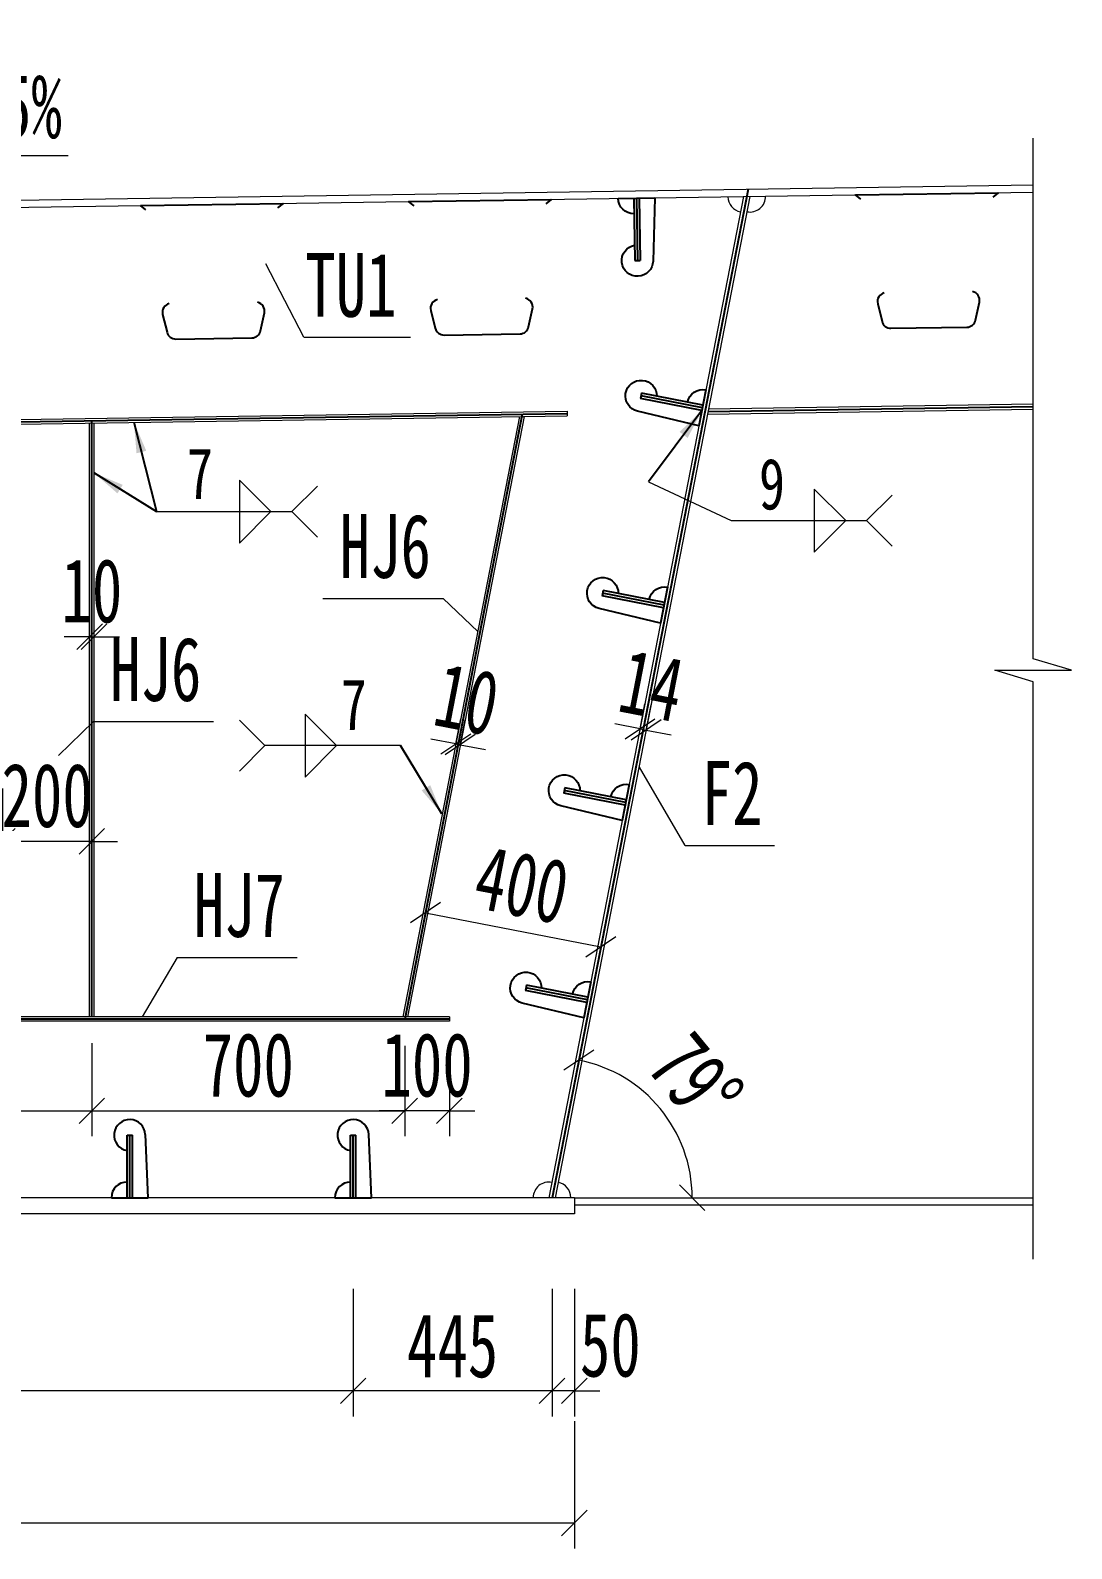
# Model space of a CAD drawing. Header units: millimetres. Extents: x -89049 to 410567, y -307459 to -100425.
# Drawn here: x 204634 to 206964, y -145089 to -141691 of the extents above; entities that cross this region are included whole.
import ezdxf
from ezdxf.enums import TextEntityAlignment as Align

# ---------------------------------------------------------------- set-up
doc = ezdxf.new("R2010")
doc.units = ezdxf.units.MM
doc.layers.get('Defpoints').update_dxf_attribs({"color": 8})
for name, color, linetype, lineweight in [('Dim', 4, 'Continuous', 15), ('文字', 7, 'Continuous', 15), ('细实线', 4, 'Continuous', 15), ('钢板粗线', 1, 'Continuous', 25), ('钢板细线', 6, 'Continuous', 15)]:
    doc.layers.add(name, color=color, linetype=linetype, lineweight=lineweight)
doc.layers.add('Text', color=4, linetype='Continuous')
doc.styles.add('111', font='', dxfattribs={"width": 0.7})
doc.styles.add('BM_Dim', font='', dxfattribs={"width": 0.85})
doc.styles.add('SMEDI', font='', dxfattribs={"width": 0.75})
doc.styles.get("Standard").update_dxf_attribs({"font": ''})
doc.styles.get('111').set_extended_font_data('仿宋_GB2312')
doc.styles.get('BM_Dim').set_extended_font_data('仿宋_GB2312')
doc.styles.get('SMEDI').set_extended_font_data('仿宋_GB2312')
doc.styles.get('Standard').set_extended_font_data('仿宋_GB2312')
doc.dimstyles.new('200', dxfattribs={"dimscale": 0, "dimtxt": 2.5, "dimasz": 1, "dimexe": 1, "dimexo": 1, "dimgap": 0.6, "dimtad": 1, "dimdec": 0, "dimdsep": 46, "dimtxsty": '111', "dimblk": 'OBLIQUE', "dimcen": 0, "dimclrd": 4, "dimclre": 4, "dimclrt": 4, "dimadec": 1, "dimazin": 2, "dimtfac": 1, "dimtdec": 0, "dimtix": 1, "dimtmove": 2, "dimatfit": 3, "dimfxl": 4, "dimfxlon": 1, "dimtolj": 1, "dimlwd": -1, "dimlwe": -1, "dimarcsym": 0})
doc.dimstyles.new('MSteel_1.0_1.0', dxfattribs={"dimtxt": 3, "dimasz": 1.2, "dimexe": 1, "dimexo": 1, "dimgap": 1, "dimtad": 3, "dimtoh": 1, "dimdec": 0, "dimzin": 0, "dimdsep": 46, "dimtxsty": 'Standard', "dimblk": 'ARCHTICK', "dimcen": 0.09, "dimclrd": 3, "dimclre": 3, "dimadec": 0, "dimazin": 0, "dimtfac": 1, "dimtdec": 4, "dimtofl": 0, "dimtmove": 0, "dimatfit": 3, "dimfxl": 1, "dimtolj": 1, "dimtzin": 0, "dimarcsym": 0})

# ---------------------------------------------------------------- blocks, each defined once
blk = doc.blocks.new('_Oblique')
at = {"color": 0, "linetype": 'ByBlock', "lineweight": -2}
blk.add_line((-0.5, -0.5), (0.5, 0.5), dxfattribs=at)
blk = doc.blocks.new('*D3851')
at = {"layer": 'Defpoints', "color": 0}
for p in [(206240.1, -141045.6), (195119.8, -142040), (206240.1, -142046.3)]:
    blk.add_point(p, dxfattribs=at)
at = {"layer": '细实线', "color": 4}
for p, q in [((195119.8, -141274.1), (195119.8, -140988.4)), ((206240.1, -141274.1), (206240.1, -140988.4)), ((195119.8, -141045.6), (206240.1, -141045.6))]:
    blk.add_line(p, q, dxfattribs=at)
at = {"layer": '细实线', "color": 4, "xscale": 57.14285714285715, "yscale": 57.14285714285715, "zscale": 57.14285714285715, "rotation": 180}
blk.add_blockref('_Oblique', (195119.8, -141045.6), dxfattribs=at)
at = {"layer": '细实线', "color": 4, "xscale": 57.14285714285715, "yscale": 57.14285714285715, "zscale": 57.14285714285715}
blk.add_blockref('_Oblique', (206240.1, -141045.6), dxfattribs=at)
at = {"layer": '细实线', "color": 4, "insert": (200679.9, -140943.3), "char_height": 142.86, "attachment_point": 5, "style": '111'}
blk.add_mtext('\\A1;11120', dxfattribs=at)
blk = doc.blocks.new('*D3853')
at = {"layer": 'Defpoints', "color": 0}
for p in [(197139.2, -144339.8), (205851.2, -144339.8), (197139.2, -145032.2)]:
    blk.add_point(p, dxfattribs=at)
at = {"layer": '细实线', "color": 4}
for p, q in [((197139.2, -144803.7), (197139.2, -145089.4)), ((205851.2, -144803.7), (205851.2, -145089.4)), ((205851.2, -145032.2), (197139.2, -145032.2))]:
    blk.add_line(p, q, dxfattribs=at)
at = {"layer": '细实线', "color": 4, "xscale": 57.14285714285715, "yscale": 57.14285714285715, "zscale": 57.14285714285715, "rotation": 180}
blk.add_blockref('_Oblique', (197139.2, -145032.2), dxfattribs=at)
at = {"layer": '细实线', "color": 4, "xscale": 57.14285714285715, "yscale": 57.14285714285715, "zscale": 57.14285714285715}
blk.add_blockref('_Oblique', (205851.2, -145032.2), dxfattribs=at)
at = {"layer": '细实线', "color": 4, "insert": (201495.2, -144930), "char_height": 142.86, "attachment_point": 5, "style": '111'}
blk.add_mtext('\\A1;8712', dxfattribs=at)
blk = doc.blocks.new('U型肋1')
at = {"layer": 'Defpoints'}
blk.add_line((-160, 0), (160, 0), dxfattribs=at)
at = {"layer": '钢板粗线', "color": 6}
for p, q in [((147.8, -9.7), (160, 0)), ((-147.8, -9.7), (-160, 0))]:
    blk.add_line(p, q, dxfattribs=at)
blk.add_lwpolyline([(-98.8, -220.5, 0.414266), (-113.8, -244.5), (-104.5, -284.5, 0.348876), (-85, -300), (85, -300, 0.348876), (104.5, -284.5), (113.8, -244.5, 0.414091), (98.8, -220.5, 0.414091)], format="xyb", dxfattribs=at)
blk = doc.blocks.new('12-140加劲 有过焊孔')
at = {"layer": 'Defpoints'}
blk.add_line((0, 0), (0, 140), dxfattribs=at)
at = {"layer": '钢板粗线', "color": 7}
for p, q in [((-6, 0), (-6, 140)), ((-6, 140), (6, 140)), ((6, 0), (6, 140)), ((41, 0), (35, 141.5)), ((-41, 0), (41, 0))]:
    blk.add_line(p, q, dxfattribs=at)
for centre, start, end in [((0, 140), 2.441, 260.1291), ((-6, 0), 90, 180)]:
    blk.add_arc(centre, 35, start, end, dxfattribs=at)
blk = doc.blocks.new('14-160加劲 有过焊孔')
at = {"layer": 'Defpoints'}
blk.add_line((38609.4, 31489.3), (38609.4, 31629.3), dxfattribs=at)
at = {"layer": '钢板粗线', "color": 7}
for p, q in [((38603.4, 31489.3), (38603.4, 31629.3)), ((38603.4, 31629.3), (38615.4, 31629.3)), ((38615.4, 31489.3), (38615.4, 31629.3)), ((38650.4, 31489.3), (38644.3, 31630.8)), ((38568.4, 31489.3), (38650.4, 31489.3))]:
    blk.add_line(p, q, dxfattribs=at)
for centre, start, end in [((38609.4, 31629.3), 2.441, 260.1291), ((38603.4, 31489.3), 90, 180)]:
    blk.add_arc(centre, 35, start, end, dxfattribs=at)
blk = doc.blocks.new('*D3866')
at = {"layer": 'Defpoints', "color": 0}
for p in [(205990.1, -141389.6), (205990.1, -142066), (206240.1, -142046.3)]:
    blk.add_point(p, dxfattribs=at)
at = {"layer": '细实线', "color": 4}
for p, q in [((205990.1, -141618.2), (205990.1, -141332.5)), ((206240.1, -141618.2), (206240.1, -141332.5)), ((205990.1, -141389.6), (205932.9, -141389.6)), ((206240.1, -141389.6), (205990.1, -141389.6)), ((206240.1, -141389.6), (206297.2, -141389.6))]:
    blk.add_line(p, q, dxfattribs=at)
at = {"layer": '细实线', "color": 4, "xscale": 57.14285714285715, "yscale": 57.14285714285715, "zscale": 57.14285714285715}
blk.add_blockref('_Oblique', (205990.1, -141389.6), dxfattribs=at)
at = {"layer": '细实线', "color": 4, "xscale": 57.14285714285715, "yscale": 57.14285714285715, "zscale": 57.14285714285715, "rotation": 180}
blk.add_blockref('_Oblique', (206240.1, -141389.6), dxfattribs=at)
at = {"layer": '细实线', "color": 4, "insert": (206115.1, -141287.4), "char_height": 142.86, "attachment_point": 5, "style": '111'}
blk.add_mtext('\\A1;250', dxfattribs=at)
blk = doc.blocks.new('*D3867')
at = {"layer": 'Defpoints', "color": 0}
for p in [(205640.1, -141389.6), (203840.2, -142098.3), (205640.1, -142071.3)]:
    blk.add_point(p, dxfattribs=at)
at = {"layer": '细实线', "color": 4}
for p, q in [((203840.2, -141618.2), (203840.2, -141332.5)), ((205640.1, -141618.2), (205640.1, -141332.5)), ((203840.2, -141389.6), (205640.1, -141389.6))]:
    blk.add_line(p, q, dxfattribs=at)
at = {"layer": '细实线', "color": 4, "xscale": 57.14285714285715, "yscale": 57.14285714285715, "zscale": 57.14285714285715, "rotation": 180}
blk.add_blockref('_Oblique', (203840.2, -141389.6), dxfattribs=at)
at = {"layer": '细实线', "color": 4, "xscale": 57.14285714285715, "yscale": 57.14285714285715, "zscale": 57.14285714285715}
blk.add_blockref('_Oblique', (205640.1, -141389.6), dxfattribs=at)
at = {"layer": '细实线', "color": 4, "insert": (204740.1, -141287.4), "char_height": 142.86, "attachment_point": 5, "style": '111'}
blk.add_mtext('\\A1;3×600', dxfattribs=at)
blk = doc.blocks.new('*D3868')
at = {"layer": 'Defpoints', "color": 0}
for p in [(205640.1, -141389.6), (205990.1, -142066), (205640.1, -142071.3)]:
    blk.add_point(p, dxfattribs=at)
at = {"layer": '细实线', "color": 4}
for p, q in [((205640.1, -141618.2), (205640.1, -141332.5)), ((205990.1, -141618.2), (205990.1, -141332.5)), ((205990.1, -141389.6), (205640.1, -141389.6))]:
    blk.add_line(p, q, dxfattribs=at)
at = {"layer": '细实线', "color": 4, "xscale": 57.14285714285715, "yscale": 57.14285714285715, "zscale": 57.14285714285715, "rotation": 180}
blk.add_blockref('_Oblique', (205640.1, -141389.6), dxfattribs=at)
at = {"layer": '细实线', "color": 4, "xscale": 57.14285714285715, "yscale": 57.14285714285715, "zscale": 57.14285714285715}
blk.add_blockref('_Oblique', (205990.1, -141389.6), dxfattribs=at)
at = {"layer": '细实线', "color": 4, "insert": (205815.1, -141287.4), "char_height": 142.86, "attachment_point": 5, "style": '111'}
blk.add_mtext('\\A1;350', dxfattribs=at)
blk = doc.blocks.new('*D3872')
at = {"layer": 'Defpoints', "color": 0}
for p in [(203271.5, -143903.8), (204771.5, -143900.8), (204771.5, -144109.3)]:
    blk.add_point(p, dxfattribs=at)
at = {"layer": '细实线', "color": 4}
for p, q in [((203271.5, -143960.9), (203271.5, -144166.4)), ((204771.5, -143957.9), (204771.5, -144166.4)), ((203271.5, -144109.3), (204771.5, -144109.3))]:
    blk.add_line(p, q, dxfattribs=at)
at = {"layer": '细实线', "color": 4, "xscale": 57.14285714285715, "yscale": 57.14285714285715, "zscale": 57.14285714285715, "rotation": 180}
blk.add_blockref('_Oblique', (203271.5, -144109.3), dxfattribs=at)
at = {"layer": '细实线', "color": 4, "xscale": 57.14285714285715, "yscale": 57.14285714285715, "zscale": 57.14285714285715}
blk.add_blockref('_Oblique', (204771.5, -144109.3), dxfattribs=at)
at = {"layer": '细实线', "color": 4, "insert": (204021.5, -144007), "char_height": 142.86, "attachment_point": 5, "style": '111'}
blk.add_mtext('\\A1;1500', dxfattribs=at)
blk = doc.blocks.new('*D3873')
at = {"layer": 'Defpoints', "color": 0}
for p in [(204771.5, -143900.8), (205471.5, -143906.8), (205471.5, -144109.3)]:
    blk.add_point(p, dxfattribs=at)
at = {"layer": '细实线', "color": 4}
for p, q in [((204771.5, -143957.9), (204771.5, -144166.4)), ((205471.5, -143963.9), (205471.5, -144166.4)), ((204771.5, -144109.3), (205471.5, -144109.3))]:
    blk.add_line(p, q, dxfattribs=at)
at = {"layer": '细实线', "color": 4, "xscale": 57.14285714285715, "yscale": 57.14285714285715, "zscale": 57.14285714285715, "rotation": 180}
blk.add_blockref('_Oblique', (204771.5, -144109.3), dxfattribs=at)
at = {"layer": '细实线', "color": 4, "xscale": 57.14285714285715, "yscale": 57.14285714285715, "zscale": 57.14285714285715}
blk.add_blockref('_Oblique', (205471.5, -144109.3), dxfattribs=at)
at = {"layer": '细实线', "color": 4, "insert": (205121.5, -144007), "char_height": 142.86, "attachment_point": 5, "style": '111'}
blk.add_mtext('\\A1;700', dxfattribs=at)
blk = doc.blocks.new('*D3876')
at = {"layer": 'Defpoints', "color": 0}
for p in [(205801.2, -144303.8), (205851.2, -144303.8), (205801.2, -144736.1)]:
    blk.add_point(p, dxfattribs=at)
at = {"layer": '细实线', "color": 4}
for p, q in [((205801.2, -144507.6), (205801.2, -144793.3)), ((205851.2, -144507.6), (205851.2, -144793.3)), ((205801.2, -144736.1), (205744.1, -144736.1)), ((205851.2, -144736.1), (205801.2, -144736.1)), ((205851.2, -144736.1), (205908.4, -144736.1))]:
    blk.add_line(p, q, dxfattribs=at)
at = {"layer": '细实线', "color": 4, "xscale": 57.14285714285715, "yscale": 57.14285714285715, "zscale": 57.14285714285715}
blk.add_blockref('_Oblique', (205801.2, -144736.1), dxfattribs=at)
at = {"layer": '细实线', "color": 4, "xscale": 57.14285714285715, "yscale": 57.14285714285715, "zscale": 57.14285714285715, "rotation": 180}
blk.add_blockref('_Oblique', (205851.2, -144736.1), dxfattribs=at)
at = {"layer": '细实线', "color": 4, "insert": (205931.7, -144633.9), "char_height": 142.86, "attachment_point": 5, "style": '111'}
blk.add_mtext('\\A1;50', dxfattribs=at)
blk = doc.blocks.new('*D3878')
at = {"layer": 'Defpoints', "color": 0}
for p in [(206011.9, -143256.9), (205992.4, -143283.8), (206006.1, -143286.5)]:
    blk.add_point(p, dxfattribs=at)
at = {"layer": '细实线', "color": 4}
for p, q in [((205998.1, -143254.2), (206009, -143198.1)), ((206011.9, -143256.9), (206022.8, -143200.8)), ((205998.1, -143254.2), (205942, -143243.3)), ((205998.1, -143254.2), (206011.9, -143256.9)), ((206011.9, -143256.9), (206068, -143267.8))]:
    blk.add_line(p, q, dxfattribs=at)
at = {"layer": '细实线', "color": 4, "xscale": 57.14285714285715, "yscale": 57.14285714285715, "zscale": 57.14285714285715}
for p, rotation in [((205998.1, -143254.2), 349.0000000000151), ((206011.9, -143256.9), 169.000000000015)]:
    blk.add_blockref('_Oblique', p, dxfattribs=dict(at, rotation=rotation))
at = {"layer": '细实线', "color": 4, "insert": (206024.2, -143156.7), "char_height": 142.86, "attachment_point": 5, "rotation": 349, "style": '111'}
blk.add_mtext('\\A1;14', dxfattribs=at)
blk = doc.blocks.new('*D3879')
at = {"layer": 'Defpoints', "color": 0}
for p in [(205471.5, -143906.7), (205571.6, -143906.8), (205471.5, -144109.3)]:
    blk.add_point(p, dxfattribs=at)
at = {"layer": '细实线', "color": 4}
for p, q in [((205471.5, -143963.8), (205471.5, -144166.4)), ((205571.6, -143963.9), (205571.6, -144166.4)), ((205471.5, -144109.3), (205414.4, -144109.3)), ((205571.6, -144109.3), (205471.5, -144109.3)), ((205571.6, -144109.3), (205628.8, -144109.3))]:
    blk.add_line(p, q, dxfattribs=at)
at = {"layer": '细实线', "color": 4, "xscale": 57.14285714285715, "yscale": 57.14285714285715, "zscale": 57.14285714285715}
blk.add_blockref('_Oblique', (205471.5, -144109.3), dxfattribs=at)
at = {"layer": '细实线', "color": 4, "xscale": 57.14285714285715, "yscale": 57.14285714285715, "zscale": 57.14285714285715, "rotation": 180}
blk.add_blockref('_Oblique', (205571.6, -144109.3), dxfattribs=at)
at = {"layer": '细实线', "color": 4, "insert": (205521.6, -144007), "char_height": 142.86, "attachment_point": 5, "style": '111'}
blk.add_mtext('\\A1;100', dxfattribs=at)
blk = doc.blocks.new('*D3880')
at = {"layer": 'Defpoints', "color": 0}
for p in [(204776.5, -143048), (204766.5, -143102.8), (204776.5, -143102.8)]:
    blk.add_point(p, dxfattribs=at)
at = {"layer": '细实线', "color": 4}
for p, q in [((204766.5, -143048), (204766.5, -142990.9)), ((204776.5, -143048), (204776.5, -142990.9)), ((204766.5, -143048), (204709.4, -143048)), ((204766.5, -143048), (204776.5, -143048)), ((204776.5, -143048), (204833.6, -143048))]:
    blk.add_line(p, q, dxfattribs=at)
at = {"layer": '细实线', "color": 4, "xscale": 57.14285714285715, "yscale": 57.14285714285715, "zscale": 57.14285714285715}
blk.add_blockref('_Oblique', (204766.5, -143048), dxfattribs=at)
at = {"layer": '细实线', "color": 4, "xscale": 57.14285714285715, "yscale": 57.14285714285715, "zscale": 57.14285714285715, "rotation": 180}
blk.add_blockref('_Oblique', (204776.5, -143048), dxfattribs=at)
at = {"layer": '细实线', "color": 4, "insert": (204771.5, -142945.8), "char_height": 142.86, "attachment_point": 5, "style": '111'}
blk.add_mtext('\\A1;10', dxfattribs=at)
blk = doc.blocks.new('*D3881')
at = {"layer": 'Defpoints', "color": 0}
for p in [(205595.9, -143289.8), (205580.8, -143315.3), (205590.6, -143317.2)]:
    blk.add_point(p, dxfattribs=at)
at = {"layer": '细实线', "color": 4}
for p, q in [((205586.1, -143287.9), (205597, -143231.8)), ((205595.9, -143289.8), (205606.8, -143233.7)), ((205586.1, -143287.9), (205530, -143277)), ((205586.1, -143287.9), (205595.9, -143289.8)), ((205595.9, -143289.8), (205652, -143300.7))]:
    blk.add_line(p, q, dxfattribs=at)
at = {"layer": '细实线', "color": 4, "xscale": 57.14285714285715, "yscale": 57.14285714285715, "zscale": 57.14285714285715}
for p, rotation in [((205586.1, -143287.9), 348.9999999996779), ((205595.9, -143289.8), 168.9999999996778)]:
    blk.add_blockref('_Oblique', p, dxfattribs=dict(at, rotation=rotation))
at = {"layer": '细实线', "color": 4, "insert": (205610.5, -143188.5), "char_height": 142.86, "attachment_point": 5, "rotation": 349, "style": '111'}
blk.add_mtext('\\A1;10', dxfattribs=at)
blk = doc.blocks.new('*D3883')
at = {"layer": 'Defpoints', "color": 0}
for p in [(204571.5, -143330.3), (204771.5, -143388.7), (204571.5, -143506.1)]:
    blk.add_point(p, dxfattribs=at)
at = {"layer": '细实线', "color": 4}
for p, q in [((204571.5, -143387.4), (204571.5, -143563.3)), ((204771.5, -143445.8), (204771.5, -143563.3)), ((204571.5, -143506.1), (204514.4, -143506.1)), ((204771.5, -143506.1), (204571.5, -143506.1)), ((204771.5, -143506.1), (204828.6, -143506.1))]:
    blk.add_line(p, q, dxfattribs=at)
at = {"layer": '细实线', "color": 4, "xscale": 57.14285714285715, "yscale": 57.14285714285715, "zscale": 57.14285714285715}
blk.add_blockref('_Oblique', (204571.5, -143506.1), dxfattribs=at)
at = {"layer": '细实线', "color": 4, "xscale": 57.14285714285715, "yscale": 57.14285714285715, "zscale": 57.14285714285715, "rotation": 180}
blk.add_blockref('_Oblique', (204771.5, -143506.1), dxfattribs=at)
at = {"layer": '细实线', "color": 4, "insert": (204671.5, -143403.9), "char_height": 142.86, "attachment_point": 5, "style": '111'}
blk.add_mtext('\\A1;200', dxfattribs=at)
blk = doc.blocks.new('角焊缝2')
at = {"layer": 'Dim'}
blk.add_line((-3138.009, 370.223), (-3132.704, 370.223), dxfattribs=at)
blk.add_lwpolyline([(-3134.754, 371.455), (-3134.754, 368.992), (-3133.523, 370.223)], close=True, dxfattribs=at)
blk.add_lwpolyline([(-3131.704, 369.223), (-3132.704, 370.223), (-3131.704, 371.223)], dxfattribs=at)
blk = doc.blocks.new('_ArchTick')
at = {"color": 0, "linetype": 'ByBlock', "const_width": 0.15}
blk.add_lwpolyline([(-0.5, -0.5), (0.5, 0.5)], dxfattribs=at)
blk = doc.blocks.new('角焊缝1')
at = {"layer": 'Dim'}
blk.add_line((-3101.175, 370.223), (-3106.48, 370.223), dxfattribs=at)
blk.add_lwpolyline([(-3107.48, 369.223), (-3106.48, 370.223), (-3107.48, 371.223)], dxfattribs=at)
blk.add_lwpolyline([(-3104.907, 371.455), (-3104.907, 368.992), (-3103.675, 370.223)], close=True, dxfattribs=at)
blk = doc.blocks.new('*D3885')
at = {"layer": 'Defpoints', "color": 0}
for p in [(205543.5, -143533.3), (205936.2, -143609.7), (205910.4, -143742)]:
    blk.add_point(p, dxfattribs=at)
at = {"layer": '细实线', "color": 4}
for p, q in [((205532.6, -143589.4), (205506.9, -143721.7)), ((205517.8, -143665.7), (205910.4, -143742)), ((205925.3, -143665.8), (205899.5, -143798.1))]:
    blk.add_line(p, q, dxfattribs=at)
at = {"layer": '细实线', "color": 4, "xscale": 57.14285714285715, "yscale": 57.14285714285715, "zscale": 57.14285714285715}
for p, rotation in [((205517.8, -143665.7), 168.9999999999988), ((205910.4, -143742), 348.9999999999989)]:
    blk.add_blockref('_Oblique', p, dxfattribs=dict(at, rotation=rotation))
at = {"layer": '细实线', "color": 4, "insert": (205733.6, -143603.5), "char_height": 142.86, "attachment_point": 5, "rotation": 349, "style": '111'}
blk.add_mtext('\\A1;400', dxfattribs=at)
blk = doc.blocks.new('*D3886')
at = {"layer": 'Defpoints', "color": 0}
for p in [(205356.2, -144303.8), (205801.2, -144303.8), (205356.2, -144736.1)]:
    blk.add_point(p, dxfattribs=at)
at = {"layer": '细实线', "color": 4}
for p, q in [((205356.2, -144507.6), (205356.2, -144793.3)), ((205801.2, -144507.6), (205801.2, -144793.3)), ((205801.2, -144736.1), (205356.2, -144736.1))]:
    blk.add_line(p, q, dxfattribs=at)
at = {"layer": '细实线', "color": 4, "xscale": 57.14285714285715, "yscale": 57.14285714285715, "zscale": 57.14285714285715, "rotation": 180}
blk.add_blockref('_Oblique', (205356.2, -144736.1), dxfattribs=at)
at = {"layer": '细实线', "color": 4, "xscale": 57.14285714285715, "yscale": 57.14285714285715, "zscale": 57.14285714285715}
blk.add_blockref('_Oblique', (205801.2, -144736.1), dxfattribs=at)
at = {"layer": '细实线', "color": 4, "insert": (205578.7, -144635.4), "char_height": 142.86, "attachment_point": 5, "style": '111'}
blk.add_mtext('\\A1;445', dxfattribs=at)
blk = doc.blocks.new('*D3887')
at = {"layer": 'Defpoints', "color": 0}
for p in [(202856.2, -144303.8), (205356.2, -144303.8), (202856.2, -144736.1)]:
    blk.add_point(p, dxfattribs=at)
at = {"layer": '细实线', "color": 4}
for p, q in [((202856.2, -144507.6), (202856.2, -144793.3)), ((205356.2, -144507.6), (205356.2, -144793.3)), ((205356.2, -144736.1), (202856.2, -144736.1))]:
    blk.add_line(p, q, dxfattribs=at)
at = {"layer": '细实线', "color": 4, "xscale": 57.14285714285715, "yscale": 57.14285714285715, "zscale": 57.14285714285715, "rotation": 180}
blk.add_blockref('_Oblique', (202856.2, -144736.1), dxfattribs=at)
at = {"layer": '细实线', "color": 4, "xscale": 57.14285714285715, "yscale": 57.14285714285715, "zscale": 57.14285714285715}
blk.add_blockref('_Oblique', (205356.2, -144736.1), dxfattribs=at)
at = {"layer": '细实线', "color": 4, "insert": (204106.2, -144633.9), "char_height": 142.86, "attachment_point": 5, "style": '111'}
blk.add_mtext('\\A1;5×500', dxfattribs=at)
blk = doc.blocks.new('*D3903')
at = {"layer": 'Defpoints', "color": 0}
for p in [(206240.1, -142046.3), (206082.3, -144164.7), (205801.2, -144303.8), (205851.2, -144303.8), (206878.1, -144303.8)]:
    blk.add_point(p, dxfattribs=at)
at = {"layer": '细实线', "color": 4}
blk.add_arc((205801.2, -144303.8), 313.6, 0, 79, dxfattribs=at)
at = {"layer": '细实线', "color": 4, "xscale": 57.14285714285715, "yscale": 57.14285714285715, "zscale": 57.14285714285715}
for p, rotation in [((205861.1, -143996), 168.9999999999886), ((206114.8, -144303.8), 270)]:
    blk.add_blockref('_Oblique', p, dxfattribs=dict(at, rotation=rotation))
at = {"layer": '细实线', "color": 4, "insert": (206122.1, -144039.3), "char_height": 142.86, "attachment_point": 5, "rotation": 309.5, "style": '111'}
blk.add_mtext('\\A1;79%%d', dxfattribs=at)
blk = doc.blocks.new('*D3908')
at = {"layer": 'Defpoints', "color": 0}
for p in [(206240.1, -140741.9), (206240.1, -141742.6), (192974, -142025.3)]:
    blk.add_point(p, dxfattribs=at)
at = {"layer": '细实线', "color": 4}
for p, q in [((192974, -140970.5), (192974, -140684.8)), ((206240.1, -140970.5), (206240.1, -140684.8)), ((192974, -140741.9), (206240.1, -140741.9))]:
    blk.add_line(p, q, dxfattribs=at)
at = {"layer": '细实线', "color": 4, "xscale": 57.14285714285715, "yscale": 57.14285714285715, "zscale": 57.14285714285715, "rotation": 180}
blk.add_blockref('_Oblique', (192974, -140741.9), dxfattribs=at)
at = {"layer": '细实线', "color": 4, "xscale": 57.14285714285715, "yscale": 57.14285714285715, "zscale": 57.14285714285715}
blk.add_blockref('_Oblique', (206240.1, -140741.9), dxfattribs=at)
at = {"layer": '细实线', "color": 4, "insert": (199607, -140639.7), "char_height": 142.86, "attachment_point": 5, "style": '111'}
blk.add_mtext('\\A1;13266', dxfattribs=at)

msp = doc.modelspace()

# ---------------------------------------------------------------- linework, layer by layer
at = {"layer": 'Defpoints'}
for p, q in [((206240.1, -142046.3), (205801.2, -144303.8)), ((206150.5, -142543.7), (206878.1, -142532.8))]:
    msp.add_line(p, q, dxfattribs=at)
at = {"layer": 'Defpoints', "color": 8}
for p, q in [((202452.4, -142599.2), (205835, -142548.4)), ((204771.5, -143898.8), (204771.5, -142564.4)), ((205734.7, -142549.9), (205471.5, -143903.8)), ((205571.5, -143903.8), (202452.4, -143903.8))]:
    msp.add_line(p, q, dxfattribs=at)
at = {"layer": 'Dim', "color": 8}
msp.add_line((206017.2, -142701), (206202, -142788), dxfattribs=at)
at = {"layer": '细实线'}
for p, q in [((204263.5, -141970.9), (204718.3, -141970.9)), ((205246.2, -142377.7), (205160.9, -142213.1)), ((205246.2, -142377.7), (205484.2, -142377.7)), ((205288.6, -142962.2), (205557.4, -142962.2)), ((205557.4, -142962.2), (205635.1, -143036.2)), ((204774.9, -143237.6), (204697.2, -143313.5)), ((204774.9, -143237.6), (205043.6, -143237.6)), ((206099.2, -143515.2), (205996.6, -143340.3)), ((206099.2, -143515.2), (206298.8, -143515.2)), ((204962.1, -143765.8), (204884.3, -143898.8)), ((204962.1, -143765.8), (205230.9, -143765.8))]:
    msp.add_line(p, q, dxfattribs=at)
at = {"layer": '细实线', "color": 4, "elevation": 0}
msp.add_lwpolyline([(206878.1, -144441.5), (206878.1, -143148.7), (206792.4, -143123), (206963.8, -143123), (206878.1, -143097.3), (206878.1, -143063), (206878.1, -141931.7)], dxfattribs=at)
at = {"layer": '钢板细线'}
for p, q in [((206229.8, -142062.4), (205794.1, -144303.8)), ((206244.1, -142062.2), (205808.4, -144303.8)), ((202452.3, -142594.2), (205834.9, -142543.4)), ((205834.9, -142543.4), (205835, -142553.4)), ((206149.3, -142549.7), (206878.1, -142538.8)), ((206151.7, -142537.7), (206878.1, -142526.8)), ((202452.5, -142604.2), (205835, -142553.4)), ((204766.5, -143898.8), (204766.5, -142569.5)), ((204776.5, -143898.8), (204776.5, -142569.3)), ((205728.6, -142555), (205467.4, -143898.8)), ((205738.8, -142554.9), (205477.6, -143898.8)), ((205571.5, -143898.8), (202452.4, -143898.8)), ((205571.5, -143898.8), (205571.5, -143908.8)), ((205571.5, -143908.8), (202452.4, -143908.8)), ((205851.2, -144303.8), (197139.2, -144303.8)), ((205851.2, -144303.8), (205851.2, -144339.8)), ((205851.2, -144303.8), (206878.1, -144303.8)), ((205851.2, -144339.8), (197139.2, -144339.8)), ((205851.2, -144319.8), (206878.1, -144319.8))]:
    msp.add_line(p, q, dxfattribs=at)
at = {"layer": '钢板细线', "elevation": 0}
for points in [[(192973.9, -142018.7), (199828.2, -142087.3), (202132.4, -142107.9), (206878.1, -142036.7)], [(192973.9, -142034.7), (199828.2, -142103.3), (202132.4, -142123.9), (206878.1, -142052.7)]]:
    msp.add_lwpolyline(points, dxfattribs=at)
at = {"layer": '钢板细线'}
for centre, start, end in [((206229.8, -142062.4), 180.8623, 259), ((206244.1, -142062.2), 259, 0.8594), ((205794.1, -144303.8), 79, 180), ((205808.4, -144303.8), 0, 79)]:
    msp.add_arc(centre, 35, start, end, dxfattribs=at)

# ---------------------------------------------------------------- block references
at = {"layer": '细实线', "color": 8, "xscale": 57.1428571428572, "yscale": 57.1428571428572, "zscale": 57.1428571428572, "rotation": 359.9999999999999}
for name, p in [('角焊缝2', (384230.7, -163923.5)), ('角焊缝2', (385516.8, -163943.6)), ('角焊缝1', (382671.9, -164447.3))]:
    msp.add_blockref(name, p, dxfattribs=at)
at = {"layer": '钢板细线'}
for name, p, rotation in [('U型肋1', (205640.1, -142071.3), 0.8593722436390038), ('U型肋1', (206640, -142056.3), 0.8593722436390038), ('U型肋1', (205040.1, -142080.3), 0.8593722436390038), ('12-140加劲 有过焊孔', (204856.2, -144303.8), 359.9999999999935), ('12-140加劲 有过焊孔', (205356.2, -144303.8), 359.9999999999935)]:
    msp.add_blockref(name, p, dxfattribs=dict(at, rotation=rotation))
at = {"layer": '钢板细线', "xscale": -1}
for name, p, rotation in [('12-140加劲 有过焊孔', (205990.1, -142066), 180.8593722436303), ('14-160加劲 有过焊孔', (244415.6, -110644), 78.99999999987999), ('14-160加劲 有过焊孔', (244329.7, -111085.7), 78.99999999987999), ('14-160加劲 有过焊孔', (244243.9, -111527.4), 78.99999999987999), ('14-160加劲 有过焊孔', (244158, -111969.2), 78.99999999987999)]:
    msp.add_blockref(name, p, dxfattribs=dict(at, rotation=rotation))

# ---------------------------------------------------------------- texts
at = {"layer": 'Text', "style": 'SMEDI', "width": 0.75}
for s, p in [('7', (204984.1, -142682.4)), ('9', (206264.2, -142705.9)), ('7', (205328.3, -143199.7))]:
    msp.add_text(s, height=114.3, dxfattribs=at).set_placement(p, align=Align.MIDDLE_LEFT)
at = {"layer": '文字', "style": 'BM_Dim', "width": 0.7}
for s, p in [('1.5%', (204568.3, -141974.4)), ('TU1', (205351.2, -142374.6)), ('HJ6', (205428.1, -142959.1)), ('HJ6', (204914.4, -143234.6)), ('F2', (206204.1, -143512.2)), ('HJ7', (205101.6, -143762.8))]:
    msp.add_text(s, height=142.86, dxfattribs=at).set_placement(p, align=Align.BOTTOM_CENTER)

# ---------------------------------------------------------------- dimensions: what is measured, and where the dimension line sits
at = {"layer": '细实线'}
for base, p1, p2, override, picture, middle in [((206240.1, -140741.9), (192974, -142025.3), (206240.1, -141742.6), {"dimscale": 57.142857, "dimtxsty": '111', "dimblk": 'Oblique'}, '*D3908', (199607, -140639.7)), ((206240.1, -141045.6), (195119.8, -142040), (206240.1, -142046.3), {"dimscale": 57.142857, "dimtxsty": '111', "dimblk": 'Oblique'}, '*D3851', (200679.9, -140943.3)), ((205640.1, -141389.6), (205990.1, -142066), (205640.1, -142071.3), {"dimscale": 57.142857, "dimblk": 'Oblique'}, '*D3868', (205815.1, -141287.4)), ((205990.1, -141389.6), (206240.1, -142046.3), (205990.1, -142066), {"dimscale": 57.142857, "dimblk": 'Oblique'}, '*D3866', (206115.1, -141287.4)), ((204776.5, -143048), (204766.5, -143102.8), (204776.5, -143102.8), {"dimscale": 57.142857, "dimblk": 'Oblique'}, '*D3880', (204771.5, -142945.8)), ((204771.5, -144109.3), (203271.5, -143903.8), (204771.5, -143900.8), {"dimscale": 57.142857, "dimblk": 'Oblique'}, '*D3872', (204021.5, -144007)), ((205471.5, -144109.3), (204771.5, -143900.8), (205471.5, -143906.8), {"dimscale": 57.142857, "dimblk": 'Oblique'}, '*D3873', (205121.5, -144007)), ((205471.5, -144109.3), (205571.6, -143906.8), (205471.5, -143906.7), {"dimscale": 57.142857, "dimblk": 'Oblique'}, '*D3879', (205521.6, -144007)), ((205356.2, -144736.1), (205801.2, -144303.8), (205356.2, -144303.8), {"dimscale": 57.142857, "dimblk": 'Oblique'}, '*D3886', (205578.7, -144635.4)), ((197139.2, -145032.2), (205851.2, -144339.8), (197139.2, -144339.8), {"dimscale": 57.142857, "dimtxsty": '111', "dimblk": 'Oblique'}, '*D3853', (201495.2, -144930))]:
    dim = msp.add_linear_dim(base=base, p1=p1, p2=p2, dimstyle='200', override=override, dxfattribs=at)
    dim.commit()
    dim.dimension.update_dxf_attribs({"geometry": picture, "text_midpoint": middle})
for base, p1, p2, text, picture, middle in [((205640.1, -141389.6), (203840.2, -142098.3), (205640.1, -142071.3), '3×600', '*D3867', (204740.1, -141287.4)), ((202856.2, -144736.1), (205356.2, -144303.8), (202856.2, -144303.8), '5×500', '*D3887', (204106.2, -144633.9))]:
    dim = msp.add_linear_dim(base=base, p1=p1, p2=p2, text=text, dimstyle='200', override={"dimscale": 57.142857, "dimtxsty": '111', "dimblk": 'Oblique'}, dxfattribs=at)
    dim.commit()
    dim.dimension.update_dxf_attribs({"geometry": picture, "text_midpoint": middle})
dim = msp.add_angular_dim_2l(base=(206082.3, -144164.7), line1=((206240.1, -142046.3), (205801.2, -144303.8)), line2=((205851.2, -144303.8), (206878.1, -144303.8)), dimstyle='200', override={"dimscale": 57.142857, "dimblk": 'Oblique'}, dxfattribs=at)
dim.commit()
dim.dimension.update_dxf_attribs({"geometry": '*D3903', "text_midpoint": (206122.1, -144039.3)})
for p1, p2, distance, picture, middle in [((205992.4, -143283.8), (206006.1, -143286.5), 30.2, '*D3878', (206024.2, -143156.7)), ((205580.8, -143315.3), (205590.6, -143317.2), 27.9, '*D3881', (205610.5, -143188.5)), ((205543.5, -143533.3), (205936.2, -143609.7), -134.8, '*D3885', (205733.6, -143603.5))]:
    dim = msp.add_aligned_dim(p1=p1, p2=p2, distance=distance, dimstyle='200', override={"dimscale": 57.142857, "dimblk": 'Oblique'}, dxfattribs=at)
    dim.commit()
    dim.dimension.update_dxf_attribs({"geometry": picture, "text_midpoint": middle})
dim = msp.add_linear_dim(base=(204571.5, -143506.1), p1=(204771.5, -143388.7), p2=(204571.5, -143330.3), angle=180, dimstyle='200', override={"dimscale": 57.142857, "dimblk": 'Oblique'}, dxfattribs=at)
dim.commit()
dim.dimension.update_dxf_attribs({"geometry": '*D3883', "text_midpoint": (204671.5, -143403.9)})
dim = msp.add_linear_dim(base=(205801.2, -144736.1), p1=(205851.2, -144303.8), p2=(205801.2, -144303.8), dimstyle='200', override={"dimscale": 57.142857, "dimblk": 'Oblique'}, dxfattribs=at)
dim.commit()
dim.dimension.update_dxf_attribs({"geometry": '*D3876', "text_midpoint": (205931.7, -144633.9), "dimtype": 160})

# ---------------------------------------------------------------- leaders
at = {"layer": 'Dim'}
for points in [[(206136.7, -142541.4), (206017.2, -142701)], [(204865.7, -142568), (204915.9, -142767.9)], [(204776.5, -142681.4), (204915.9, -142767.9)], [(205554.6, -143444.8), (205461.9, -143291.6)]]:
    msp.add_leader(points, dimstyle='MSteel_1.0_1.0', override={"dimscale": 57.142857, "dimclrd": 256}, dxfattribs=at)

doc.saveas('drawing.dxf')
